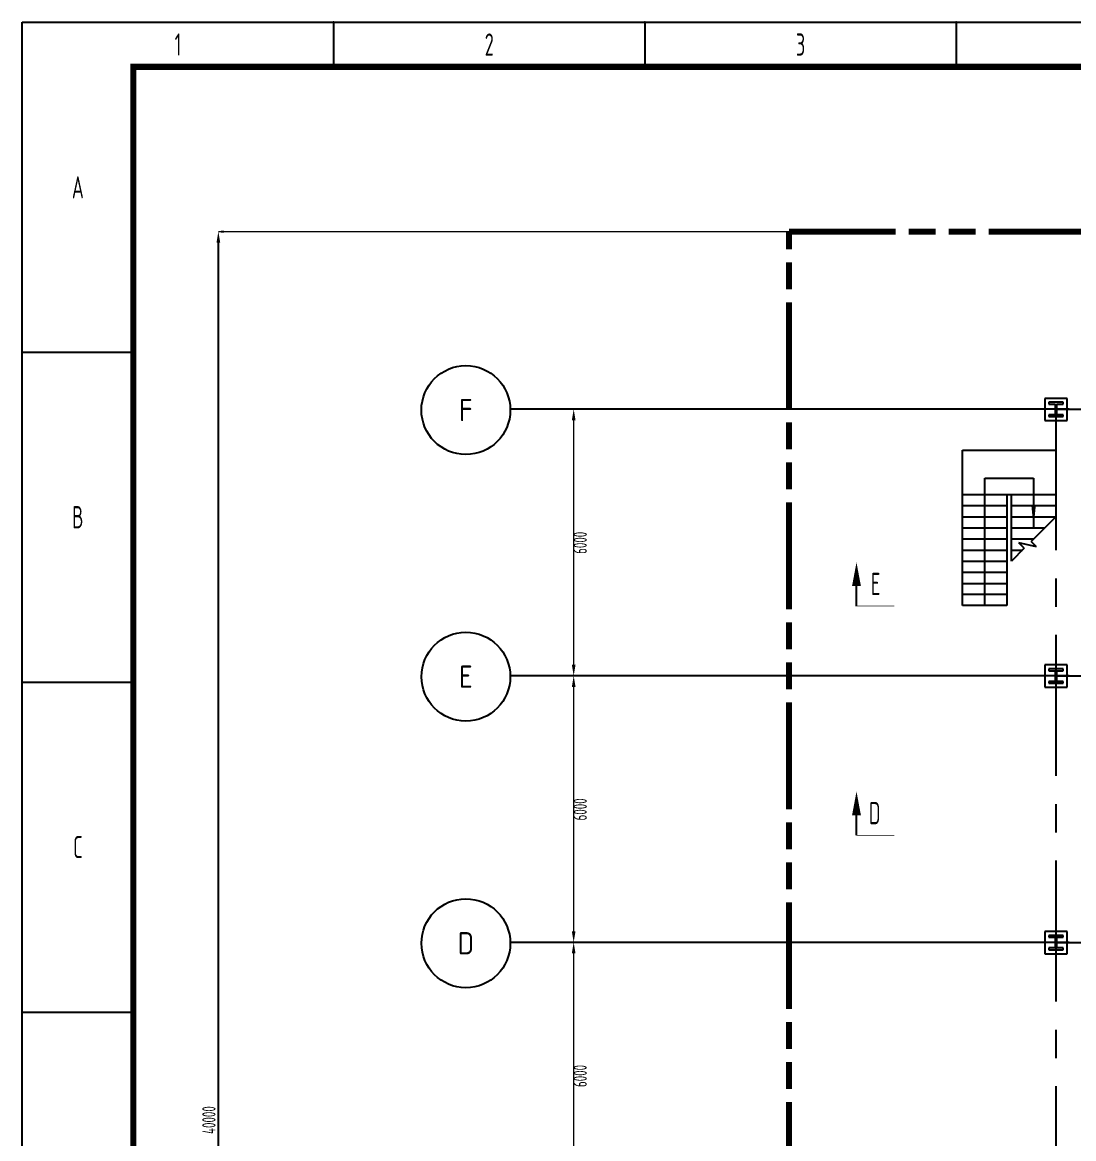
# Model space of a CAD drawing. Header units: millimetres. Extents: x 2250 to 7274, y 852 to 2251.
# Drawn here: x 3299.4 to 3536.1, y 1998.9 to 2250.2 of the extents above; entities that cross this region are included whole.
import ezdxf

# ---------------------------------------------------------------- set-up
doc = ezdxf.new("R2010")
doc.units = ezdxf.units.MM
doc.linetypes.add('ACAD_ISO09W100', pattern=[45, 24, -3, 6, -3, 6, -3])
doc.linetypes.add('CENTER', pattern=[50.8, 31.75, -6.35, 6.35, -6.35])
for name, color, linetype, lineweight in [('05-图框与标题栏', 7, 'Continuous', 25), ('05-楼梯与安全疏散通道', 4, 'Continuous', 25), ('06-网格线、建筑轴线-细实线', 9, 'CENTER', 25), ('07-界区线-粗双点划线', 12, 'ACAD_ISO09W100', 80), ('10-工字钢', 5, 'Continuous', 25), ('12-建筑物轮廓', 5, 'Continuous', 25), ('16-剖视符号', 1, 'Continuous', 25), ('9-文本', 7, 'Continuous', 15)]:
    doc.layers.add(name, color=color, linetype=linetype, lineweight=lineweight)
for name, color, linetype, lineweight, true_color in [('14-文本-尺寸标注', 7, 'Continuous', 25, 0x5bc6e1), ('3-网格号', 7, 'Continuous', 25, 0x5bc6e1), ('3-网格号 @ 1', 7, 'Continuous', 25, 0x5bc6e1)]:
    doc.layers.add(name, color=color, linetype=linetype, lineweight=lineweight, true_color=true_color)
doc.styles.add('3-gbcbig', font='gbenor.shx', dxfattribs={"width": 0.7, "height": 3, "bigfont": 'gbcbig.shx'})
doc.styles.add('5-gbcbig', font='gbenor.shx', dxfattribs={"width": 0.7, "height": 5, "bigfont": 'gbcbig.shx'})
doc.styles.add('pray-6-cj', font='gbenor.shx', dxfattribs={"width": 0.7, "bigfont": 'gbcbig.shx'})
doc.styles.get("Standard").update_dxf_attribs({"font": 'arial.ttf'})
doc.styles.add('工程字', font='gbenor.shx', dxfattribs={"bigfont": 'gbcbig.shx'})
doc.dimstyles.new('ISO-25', dxfattribs={"dimtxt": 2.5, "dimasz": 2.5, "dimexe": 1.25, "dimexo": 0.625, "dimtad": 1, "dimtxsty": 'Standard', "dimcen": 2.5, "dimadec": 0, "dimazin": 0, "dimtfac": 1, "dimtmove": 0, "dimatfit": 3, "dimfxl": 0, "dimarcsym": 0})

# ---------------------------------------------------------------- blocks, each defined once
blk = doc.blocks.new('*D103')
at = {"layer": '9-文本', "color": 0, "lineweight": -2, "transparency": 16777216}
for p, q in [((3344.2, 2203.13), (3344.83, 2203.13)), ((3343.58, 1805.63), (3343.58, 2200.63)), ((3344.2, 1803.13), (3344.83, 1803.13))]:
    blk.add_line(p, q, dxfattribs=at)
at = {"layer": '9-文本', "color": 0, "lineweight": 100, "transparency": 16777216}
for points in [[(3343.16, 2200.63), (3343.99, 2200.63), (3343.58, 2203.13)], [(3343.16, 1805.63), (3343.99, 1805.63), (3343.58, 1803.13)]]:
    blk.add_solid(points, dxfattribs=at)
at = {"layer": 'Defpoints', "color": 0, "lineweight": 100, "transparency": 16777216}
for p in [(3343.58, 2203.13), (3343.58, 2203.13), (3343.58, 1803.13)]:
    blk.add_point(p, dxfattribs=at)
at = {"layer": '9-文本', "color": 0, "transparency": 16777216, "insert": (3341.45, 2003.13), "char_height": 3, "attachment_point": 5, "rotation": 90, "style": '3-gbcbig', "bg_fill": 3, "box_fill_scale": 1.1, "bg_fill_color": 256, "bg_fill_true_color": 13158600, "bg_fill_transparency": 0}
blk.add_mtext('40000', dxfattribs=at)

msp = doc.modelspace()

# ---------------------------------------------------------------- hatches: boundary and pattern name
at = {"layer": '12-建筑物轮廓'}
for points in [[(3532.355, 2164.269), (3533.755, 2164.269), (3533.755, 2164.669), (3530.555, 2164.669), (3530.555, 2164.269), (3531.955, 2164.269), (3531.955, 2161.869), (3530.555, 2161.869), (3530.555, 2161.469), (3533.755, 2161.469), (3533.755, 2161.869), (3532.355, 2161.869)], [(3532.355, 2104.269), (3533.755, 2104.269), (3533.755, 2104.669), (3530.555, 2104.669), (3530.555, 2104.269), (3531.955, 2104.269), (3531.955, 2101.869), (3530.555, 2101.869), (3530.555, 2101.469), (3533.755, 2101.469), (3533.755, 2101.869), (3532.355, 2101.869)], [(3532.355, 2044.269), (3533.755, 2044.269), (3533.755, 2044.669), (3530.555, 2044.669), (3530.555, 2044.269), (3531.955, 2044.269), (3531.955, 2041.869), (3530.555, 2041.869), (3530.555, 2041.469), (3533.755, 2041.469), (3533.755, 2041.869), (3532.355, 2041.869)]]:
    msp.add_hatch(color=1, dxfattribs=at).paths.add_polyline_path(points)

# ---------------------------------------------------------------- linework, layer by layer
at = {"layer": '05-图框与标题栏'}
for p, q in [((3299.443, 2250.196), (4140.443, 2250.196)), ((3299.443, 1656.196), (3299.443, 2250.196)), ((3369.526, 2250.196), (3369.526, 2240.196)), ((3439.61, 2250.196), (3439.61, 2240.196)), ((3509.693, 2250.196), (3509.693, 2240.196)), ((3299.443, 2175.946), (3324.443, 2175.946)), ((3299.443, 2101.696), (3324.443, 2101.696)), ((3299.443, 2027.446), (3324.443, 2027.446))]:
    msp.add_line(p, q, dxfattribs=at)
at = {"layer": '05-图框与标题栏', "const_width": 1.4}
msp.add_lwpolyline([(3324.443, 2240.196), (3324.443, 1666.196), (4130.443, 1666.196), (4130.443, 2240.196)], close=True, dxfattribs=at)
at = {"layer": '05-图框与标题栏'}
for p in [(3369.526, 2250.196), (3369.526, 2250.196), (3369.526, 2250.196), (3439.61, 2250.196), (3439.61, 2250.196), (3439.61, 2250.196), (3509.693, 2250.196), (3509.693, 2250.196), (3509.693, 2250.196)]:
    msp.add_point(p, dxfattribs=at)
at = {"layer": '05-楼梯与安全疏散通道'}
for p, q in [((3511.117, 2118.913), (3511.117, 2153.913)), ((3511.117, 2153.913), (3532.117, 2153.913)), ((3511.117, 2143.913), (3532.117, 2143.913)), ((3521.117, 2143.913), (3521.117, 2123.913)), ((3522.117, 2128.913), (3522.117, 2143.913)), ((3511.117, 2141.413), (3521.117, 2141.413)), ((3522.117, 2141.413), (3532.117, 2141.413)), ((3511.117, 2138.913), (3521.117, 2138.913)), ((3522.117, 2138.913), (3532.117, 2138.913)), ((3511.117, 2136.413), (3521.117, 2136.413)), ((3522.117, 2136.413), (3529.617, 2136.413)), ((3511.117, 2133.913), (3521.117, 2133.913)), ((3522.117, 2133.913), (3527.117, 2133.913)), ((3511.117, 2131.413), (3521.117, 2131.413)), ((3522.117, 2131.413), (3524.617, 2131.413)), ((3511.117, 2128.913), (3521.117, 2128.913)), ((3511.117, 2126.413), (3521.117, 2126.413)), ((3511.117, 2123.913), (3521.117, 2123.913)), ((3521.117, 2123.913), (3521.117, 2118.913)), ((3521.117, 2121.413), (3511.117, 2121.413)), ((3521.117, 2118.913), (3511.117, 2118.913))]:
    msp.add_line(p, q, dxfattribs=at)
at = {"layer": '05-楼梯与安全疏散通道', "ltscale": 0.5}
for p, q in [((3516.117, 2147.62), (3527.117, 2147.62)), ((3516.117, 2118.913), (3516.117, 2147.62)), ((3527.117, 2147.62), (3527.117, 2136.413)), ((3532.117, 2138.913), (3526.565, 2133.362)), ((3527.767, 2132.16), (3526.565, 2133.362)), ((3525.021, 2131.818), (3522.117, 2128.913)), ((3527.767, 2132.16), (3523.819, 2133.02)), ((3525.021, 2131.818), (3523.819, 2133.02))]:
    msp.add_line(p, q, dxfattribs=at)
msp.add_lwpolyline([(3527.117, 2136.413, 0, 1, 0), (3527.117, 2141.413, 1, 1, 0)], format="xyseb", dxfattribs=at)
at = {"layer": '06-网格线、建筑轴线-细实线', "linetype": 'CENTER'}
for p, q in [((3532.116, 2163.13), (3832.116, 2163.13)), ((3532.117, 2163.13), (3532.117, 1860.637)), ((3532.117, 2103.13), (3832.117, 2103.13)), ((3532.117, 2043.13), (3832.117, 2043.13))]:
    msp.add_line(p, q, dxfattribs=at)
at = {"layer": '07-界区线-粗双点划线'}
for p, q in [((3472.121, 1803.13), (3472.064, 2203.13)), ((3472.064, 2203.13), (3922.064, 2203.13))]:
    msp.add_line(p, q, dxfattribs=at)
at = {"layer": '10-工字钢'}
for p, q in [((3529.655, 2165.569), (3529.655, 2160.569)), ((3534.655, 2165.569), (3529.655, 2165.569)), ((3530.555, 2164.669), (3530.555, 2164.269)), ((3533.755, 2164.669), (3530.555, 2164.669)), ((3530.555, 2164.269), (3531.955, 2164.269)), ((3531.955, 2164.269), (3531.955, 2161.869)), ((3532.355, 2161.869), (3532.355, 2164.269)), ((3532.355, 2164.269), (3533.755, 2164.269)), ((3533.755, 2164.269), (3533.755, 2164.669)), ((3534.655, 2160.569), (3534.655, 2165.569)), ((3531.955, 2161.869), (3530.555, 2161.869)), ((3530.555, 2161.869), (3530.555, 2161.469)), ((3530.555, 2161.469), (3533.755, 2161.469)), ((3533.755, 2161.869), (3532.355, 2161.869)), ((3533.755, 2161.469), (3533.755, 2161.869)), ((3529.655, 2160.569), (3534.655, 2160.569)), ((3529.655, 2105.569), (3529.655, 2100.569)), ((3534.655, 2105.569), (3529.655, 2105.569)), ((3534.655, 2100.569), (3534.655, 2105.569)), ((3530.555, 2104.669), (3530.555, 2104.269)), ((3533.755, 2104.669), (3530.555, 2104.669)), ((3530.555, 2104.269), (3531.955, 2104.269)), ((3531.955, 2104.269), (3531.955, 2101.869)), ((3532.355, 2101.869), (3532.355, 2104.269)), ((3532.355, 2104.269), (3533.755, 2104.269)), ((3533.755, 2104.269), (3533.755, 2104.669)), ((3529.655, 2100.569), (3534.655, 2100.569)), ((3531.955, 2101.869), (3530.555, 2101.869)), ((3530.555, 2101.869), (3530.555, 2101.469)), ((3530.555, 2101.469), (3533.755, 2101.469)), ((3533.755, 2101.869), (3532.355, 2101.869)), ((3533.755, 2101.469), (3533.755, 2101.869)), ((3529.655, 2045.569), (3529.655, 2040.569)), ((3534.655, 2045.569), (3529.655, 2045.569)), ((3534.655, 2040.569), (3534.655, 2045.569)), ((3530.555, 2044.669), (3530.555, 2044.269)), ((3533.755, 2044.669), (3530.555, 2044.669)), ((3530.555, 2044.269), (3531.955, 2044.269)), ((3531.955, 2044.269), (3531.955, 2041.869)), ((3532.355, 2041.869), (3532.355, 2044.269)), ((3532.355, 2044.269), (3533.755, 2044.269)), ((3533.755, 2044.269), (3533.755, 2044.669)), ((3529.655, 2040.569), (3534.655, 2040.569)), ((3531.955, 2041.869), (3530.555, 2041.869)), ((3530.555, 2041.869), (3530.555, 2041.469)), ((3530.555, 2041.469), (3533.755, 2041.469)), ((3533.755, 2041.869), (3532.355, 2041.869)), ((3533.755, 2041.469), (3533.755, 2041.869))]:
    msp.add_line(p, q, dxfattribs=at)
at = {"layer": '14-文本-尺寸标注'}
for p, q in [((3535.116, 2163.13), (3409.293, 2163.13)), ((3535.117, 2103.13), (3409.294, 2103.13)), ((3535.117, 2043.13), (3409.294, 2043.13))]:
    msp.add_line(p, q, dxfattribs=at)
at = {"layer": '16-剖视符号'}
for p, q in [((3487.245, 2118.806), (3487.245, 2123.306)), ((3487.245, 2067.228), (3487.245, 2071.728))]:
    msp.add_line(p, q, dxfattribs=at)
at = {"layer": '16-剖视符号', "ltscale": 0.5}
for points in [[(3487.245, 2128.648, 0, 2, 0), (3487.245, 2123.306, 2, 2, 0)], [(3487.245, 2077.069, 0, 2, 0), (3487.245, 2071.728, 2, 2, 0)]]:
    msp.add_lwpolyline(points, format="xyseb", dxfattribs=at)
at = {"layer": '16-剖视符号', "const_width": 0.15}
for points in [[(3487.245, 2118.806), (3495.745, 2118.806)], [(3487.245, 2067.228), (3495.745, 2067.228)]]:
    msp.add_lwpolyline(points, dxfattribs=at)
at = {"layer": '3-网格号'}
for centre in [(3399.298, 2162.925), (3399.299, 2102.924), (3399.299, 2042.924)]:
    msp.add_circle(centre, 10, dxfattribs=at)
at = {"layer": '9-文本'}
for p, q in [((3423.575, 2105.63), (3423.575, 2160.63)), ((3423.576, 2045.63), (3423.576, 2100.63)), ((3423.576, 1985.63), (3423.576, 2040.63))]:
    msp.add_line(p, q, dxfattribs=at)
for points in [[(3423.159, 2160.63), (3423.992, 2160.63), (3423.575, 2163.13)], [(3423.159, 2105.63), (3423.992, 2105.63), (3423.576, 2103.13)], [(3423.159, 2100.63), (3423.992, 2100.63), (3423.576, 2103.13)], [(3423.159, 2100.63), (3423.992, 2100.63), (3423.576, 2103.13)], [(3423.159, 2045.63), (3423.992, 2045.63), (3423.576, 2043.13)], [(3423.159, 2040.63), (3423.992, 2040.63), (3423.576, 2043.13)]]:
    msp.add_solid(points, dxfattribs=at)

# ---------------------------------------------------------------- texts
at = {"layer": '05-图框与标题栏', "char_height": 5, "attachment_point": 5, "style": '5-gbcbig'}
for s, width, gutter_width, insert in [('1', 70.08333, 25, (3334.485, 2245.196)), ('2', 70.08333, 12.5, (3404.568, 2245.196)), ('3', 70.08333, 25, (3474.651, 2245.196)), ('A', 25, 25, (3311.943, 2213.071)), ('B', 25, 25, (3311.943, 2138.821)), ('C', 25, 25, (3311.943, 2064.571))]:
    msp.add_mtext_dynamic_manual_height_columns(s, width=width, gutter_width=gutter_width, heights=[0], dxfattribs=dict(at, insert=insert))
at = {"layer": '16-剖视符号', "ltscale": 0.5, "char_height": 5, "width": 7.99568, "attachment_point": 9, "style": 'pray-6-cj'}
for s, insert in [('E', (3492.621, 2121.293)), ('D', (3492.621, 2069.714))]:
    msp.add_mtext(s, dxfattribs=dict(at, insert=insert))
at = {"layer": '3-网格号 @ 1', "char_height": 5, "width": 17.56965, "attachment_point": 5, "style": '工程字'}
for s, insert in [('F', (3399.298, 2162.925)), ('E', (3399.299, 2102.924)), ('D', (3399.299, 2042.924))]:
    msp.add_mtext(s, dxfattribs=dict(at, insert=insert))
at = {"layer": '9-文本', "char_height": 3, "attachment_point": 5, "rotation": 90, "style": 'pray-6-cj'}
for insert in [(3425.038, 2133.052), (3425.038, 2073.052), (3425.038, 2013.052)]:
    msp.add_mtext('6000', dxfattribs=dict(at, insert=insert))

# ---------------------------------------------------------------- next in the draw order: dimensions: what is measured, and where the dimension line sits
at = {"layer": '9-文本'}
dim = msp.add_linear_dim(base=(3343.576, 2203.13), p1=(3343.576, 1803.13), p2=(3343.576, 2203.13), angle=90, text='<>00', dimstyle='ISO-25', override={"dimtxsty": '3-gbcbig', "dimtfill": 1, "dimarcsym": 1}, dxfattribs=at)
dim.commit()
dim.dimension.update_dxf_attribs({"geometry": '*D103', "text_midpoint": (3341.451, 2003.13)})

# ---------------------------------------------------------------- next in the draw order: linework, layer by layer
msp.add_line((3343.576, 2203.13), (3472.064, 2203.13), dxfattribs=at)

doc.saveas('drawing.dxf')
